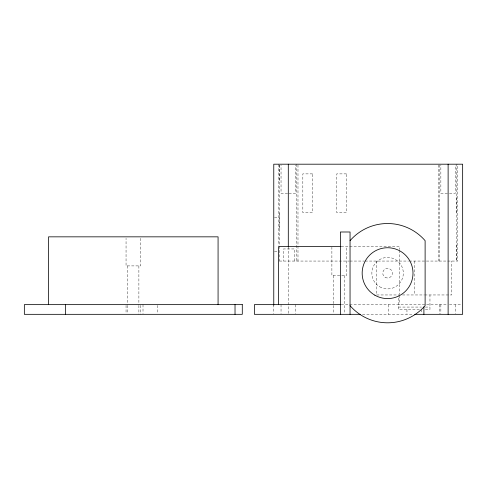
<?xml version="1.0" encoding="UTF-8"?>
<svg xmlns="http://www.w3.org/2000/svg" width="487" height="487" viewBox="0 0 487 487"><rect width="100%" height="100%" fill="white"/><g stroke="black" fill="none" stroke-linecap="round" stroke-linejoin="round"><path stroke-width="0.37" stroke-dasharray="2.44 1.83" d="M279.635 228.768L279.635 212.624M279.635 180.336L279.635 164.192M456.782 244.912L456.782 261.056L456.782 164.192M456.782 212.624L456.782 196.48M287.647 193.254L281.036 193.254L281.036 164.941M288.949 193.254L295.56 193.254L295.56 164.941M447.468 193.254L440.857 193.254L440.857 164.941M449.44 193.254L455.388 193.254L455.388 164.941M274.461 217.47L278.613 217.47M341.192 246.525L399.687 246.525L399.687 249.545M274.461 251.371L278.613 251.371M279.386 261.056L349.185 261.056M349.946 261.056L364.404 261.056M365.165 261.056L408.538 261.056M409.299 261.056L457.792 261.056L457.804 164.192M339.804 275.587L331.884 275.587L331.884 247.274M341.71 275.587L346.415 275.587L346.415 246.525M376.682 294.958L398.743 294.958M402.499 294.958L424.14 294.958M424.682 294.958L451.753 294.958L451.753 261.056M341.192 304.643L447.468 304.643M449.428 304.643L461.627 304.643M398.482 307.066L421.45 307.066M425.352 307.066L429.96 307.066M419.356 309.488L398.482 309.488L398.482 295.712M425.352 309.488L429.96 309.488L429.96 294.958M362.474 314.328L412.988 314.328M455.388 304.643L455.388 313.585M440.857 304.643L440.857 313.585M439.731 164.953L439.731 261.056M439.645 304.643L439.645 313.585M438.434 164.953L438.434 261.056M421.486 309.488L421.486 313.64M414.218 261.056L414.218 294.958M406.955 309.488L406.955 314.328M399.687 250.3L399.687 294.83M399.687 295.585L399.687 304.643M388.79 304.643L388.79 314.328M376.682 261.056L376.682 294.653M344.723 275.587L344.723 313.573M333.583 275.587L333.583 313.573M297.983 164.929L297.983 261.056M296.686 164.192L296.686 261.056M295.56 304.643L295.56 313.585M294.708 261.056L294.708 248.948L283.458 248.948L283.458 261.056M288.298 246.842L288.298 313.585M281.036 304.643L281.036 313.585M279.635 164.953L279.635 261.056M278.613 164.192L278.613 245.345M273.767 304.643L273.767 313.585M157.532 305.392L157.532 313.585M143.008 304.643L143.008 313.585M140.585 238.332L140.585 265.902L126.054 265.902L126.054 238.332M140.585 305.392L140.585 314.328M138.886 265.902L138.886 304.643M138.886 305.392L138.886 314.328M127.752 265.902L127.752 304.643M127.752 305.392L127.752 313.585M126.054 305.392L126.054 313.585M312.514 173.883L302.829 173.883L302.829 212.624L312.514 212.624L312.514 173.883M346.415 173.883L336.73 173.883L336.73 212.624L346.415 212.624L346.415 173.883M385.162 277.359A4.846 4.846 0 0 0 392.425 273.164A4.846 4.846 0 0 0 385.162 268.97A4.846 4.846 0 0 0 385.162 277.359M379.714 286.794A15.742 15.742 0 0 0 403.321 273.164A15.742 15.742 0 0 0 379.714 259.534A15.742 15.742 0 0 0 379.714 286.794"/><path stroke-width="0.73" d="M340.894 246.525L278.613 246.525L278.613 304.643M340.535 304.643L254.397 304.643L254.397 314.328L360.319 314.328M414.79 314.328L462.65 314.328L462.65 164.192L273.767 164.192L273.767 305.233M448.119 164.192L448.119 314.328M423.903 306.877L423.903 314.328M350.05 314.328L350.05 231.995L340.364 231.995L340.364 314.328M288.298 164.192L288.298 246.842M235.026 304.643L235.026 314.328M218.073 304.643L218.073 236.84L48.566 236.84L48.566 304.643M65.514 304.643L65.514 314.328M350.05 305.653A49.644 49.644 0 0 0 425.114 305.653L425.114 240.675A49.644 49.644 0 0 0 350.05 240.675M242.289 304.643L24.35 304.643L24.35 314.328L242.289 314.328L242.289 304.643M374.868 295.183A25.427 25.427 0 0 0 413.006 273.164A25.427 25.427 0 0 0 374.868 251.146A25.427 25.427 0 0 0 374.868 295.183"/></g></svg>
